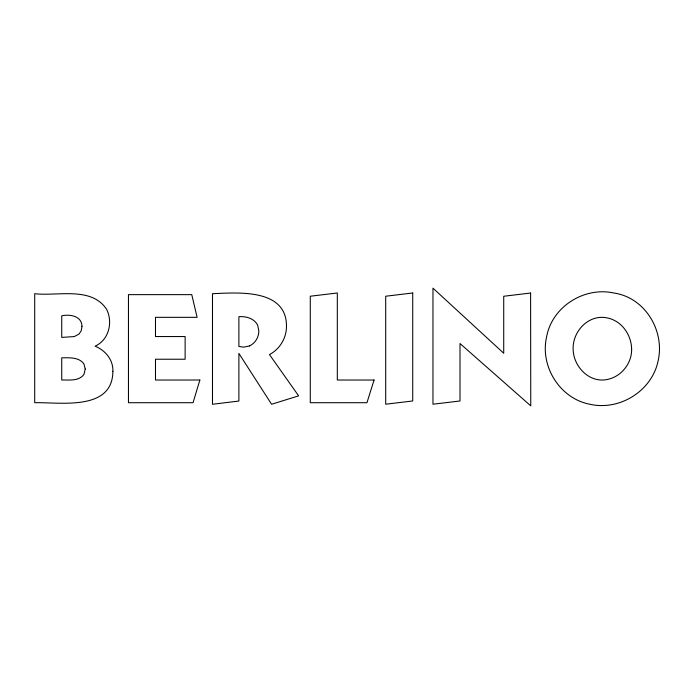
<?xml version="1.0" encoding="UTF-8"?>
<svg xmlns="http://www.w3.org/2000/svg" width="694" height="694" viewBox="0 0 694 694"><rect width="100%" height="100%" fill="white"/><g stroke="black" fill="none" stroke-linecap="round" stroke-linejoin="round"><path stroke-width="1.04" d="M546.473 337.527C540.019 367.1 560.466 399.007 590.447 404.376C620.332 410.848 652.525 390.358 658.268 360.143C664.713 330.5 644.934 297.605 614.155 293.068C584.131 286.318 551.626 306.904 546.473 337.527M631.635 349.524C631.774 363.413 621.33 376.495 607.753 379.375C589.631 383.661 573.339 366.675 573.131 349.203C572.463 330.899 589.319 313.428 608.057 318.112C622.223 321.287 631.575 335.384 631.635 349.524M112.888 371.273C112.602 411.473 60.014 402.095 34.7 402.711L34.7 293.701C57.455 296.442 91.2 286.128 106.564 309.238C113.139 322.19 108.967 339.991 95.069 346.159C105.332 350.357 113.313 359.77 112.888 371.273M286.483 327.212C286.162 338.568 279.561 349.29 269.48 354.573L298.62 395.858L271.597 404.272L238.892 353.42L238.892 401.037L212.494 404.272L212.494 293.701C238.042 292.66 287.385 288.244 286.483 327.212M81.97 326.388L81.241 330.726L79.064 334.014L74.327 336.564L61.74 337.414L61.74 315.857C69.764 313.914 81.97 316.039 81.97 326.388M85.215 369L84 374.309C78.969 381.457 69.296 379.792 61.74 380.026L61.74 357.809C69.365 357.818 78.674 356.942 83.879 363.769L85.215 369M199.863 380.026L193.062 402.711L128.459 402.711L128.459 294.646L191.77 294.646L197.113 317.332L155.491 317.332L155.491 336.547L185.133 336.547L185.133 359.232L155.491 359.232L155.491 380.026L199.863 380.026M374.075 380.026L366.953 402.711L310.279 402.711L310.279 296.225L337.319 292.989L337.319 380.026L374.075 380.026M249.58 345.924L243.75 347.139L238.892 346.479L238.892 316.707C246.084 316.143 254.03 318.303 257.639 325.078L258.819 330.786A16.587 16.587 0 0 1 249.588 345.924M530.598 293.024L503.723 296.26L503.723 353.255L432.969 288.149L432.969 404.212L460.009 400.976L460.009 343.539L530.763 405.851L530.598 293.024M412.73 292.989L385.699 296.225L385.699 404.212L412.73 400.976L412.73 292.989"/></g></svg>
